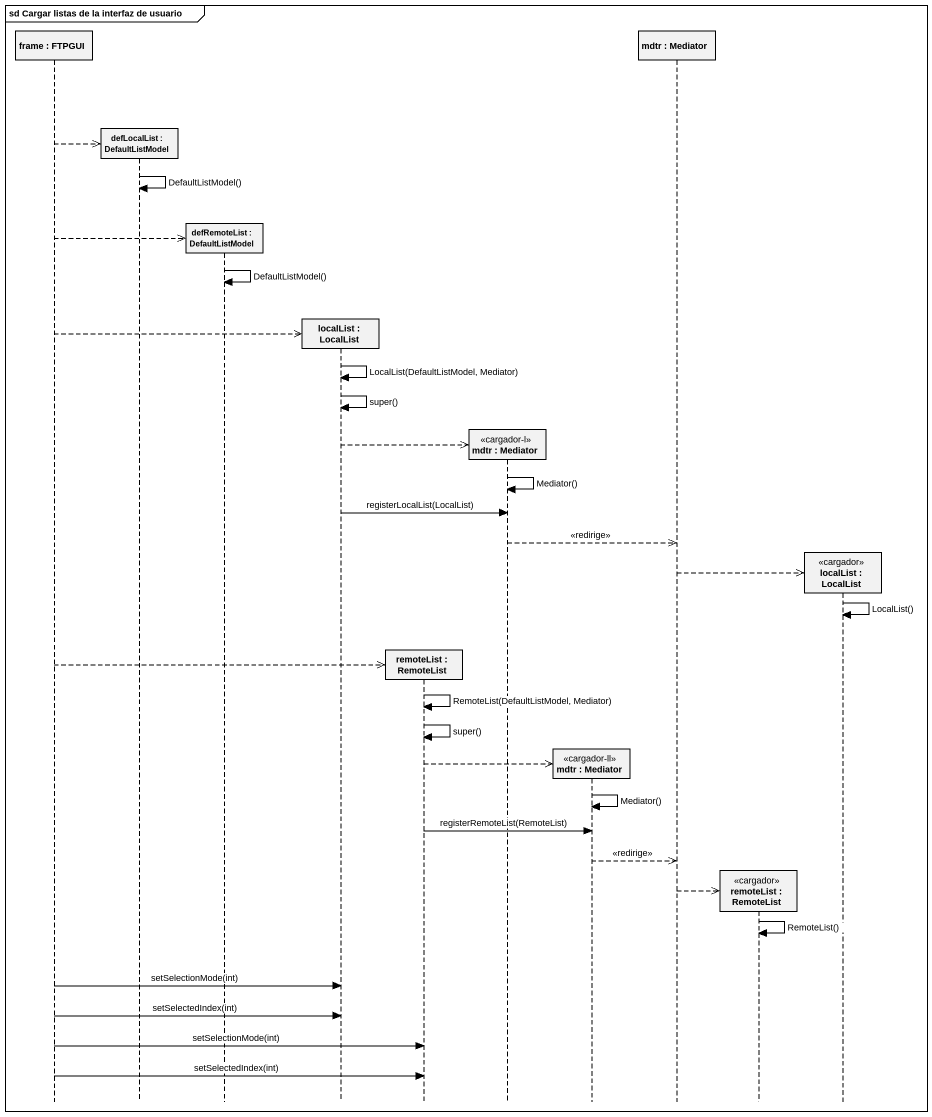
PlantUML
@startuml
mainframe sd Cargar listas de la interfaz de usuario
hide footbox
participant "frame : FTPGUI" as frame_
participant "defLocalList : DefaultListModel" as defLocalList
participant "defRemoteList : DefaultListModel" as defRemoteList
participant "localList : LocalList" as localList
participant "remoteList : RemoteList" as remoteList
participant "mdtr : Mediator" as mdtr <<cargador-l>>
participant "mdtr : Mediator" as mdtr_2 <<cargador-ll>>
participant "mdtr : Mediator" as mdtr_3
participant "remoteList : RemoteList" as remoteList_2 <<cargador>>
participant "localList : LocalList" as localList_2 <<cargador>>

frame_ -->> defLocalList **
defLocalList -> defLocalList : DefaultListModel()
frame_ -->> defRemoteList **
defRemoteList -> defRemoteList : DefaultListModel()
frame_ -->> localList **
localList -> localList : LocalList(DefaultListModel, Mediator)
localList -> localList : super()
localList -->> mdtr **
mdtr -> mdtr : Mediator()
localList -> mdtr : registerLocalList(LocalList)
mdtr -->> mdtr_3 : <<redirige>>
mdtr_3 -->> localList_2 **
localList_2 -> localList_2 : LocalList()
frame_ -->> remoteList **
remoteList -> remoteList : RemoteList(DefaultListModel, Mediator)
remoteList -> remoteList : super()
remoteList -->> mdtr_2 **
mdtr_2 -> mdtr_2 : Mediator()
remoteList -> mdtr_2 : registerRemoteList(RemoteList)
mdtr_2 -->> mdtr_3 : <<redirige>>
mdtr_3 -->> remoteList_2 **
remoteList_2 -> remoteList_2 : RemoteList()
frame_ -> localList : setSelectionMode(int)
frame_ -> localList : setSelectedIndex(int)
frame_ -> remoteList : setSelectionMode(int)
frame_ -> remoteList : setSelectedIndex(int)
@enduml
